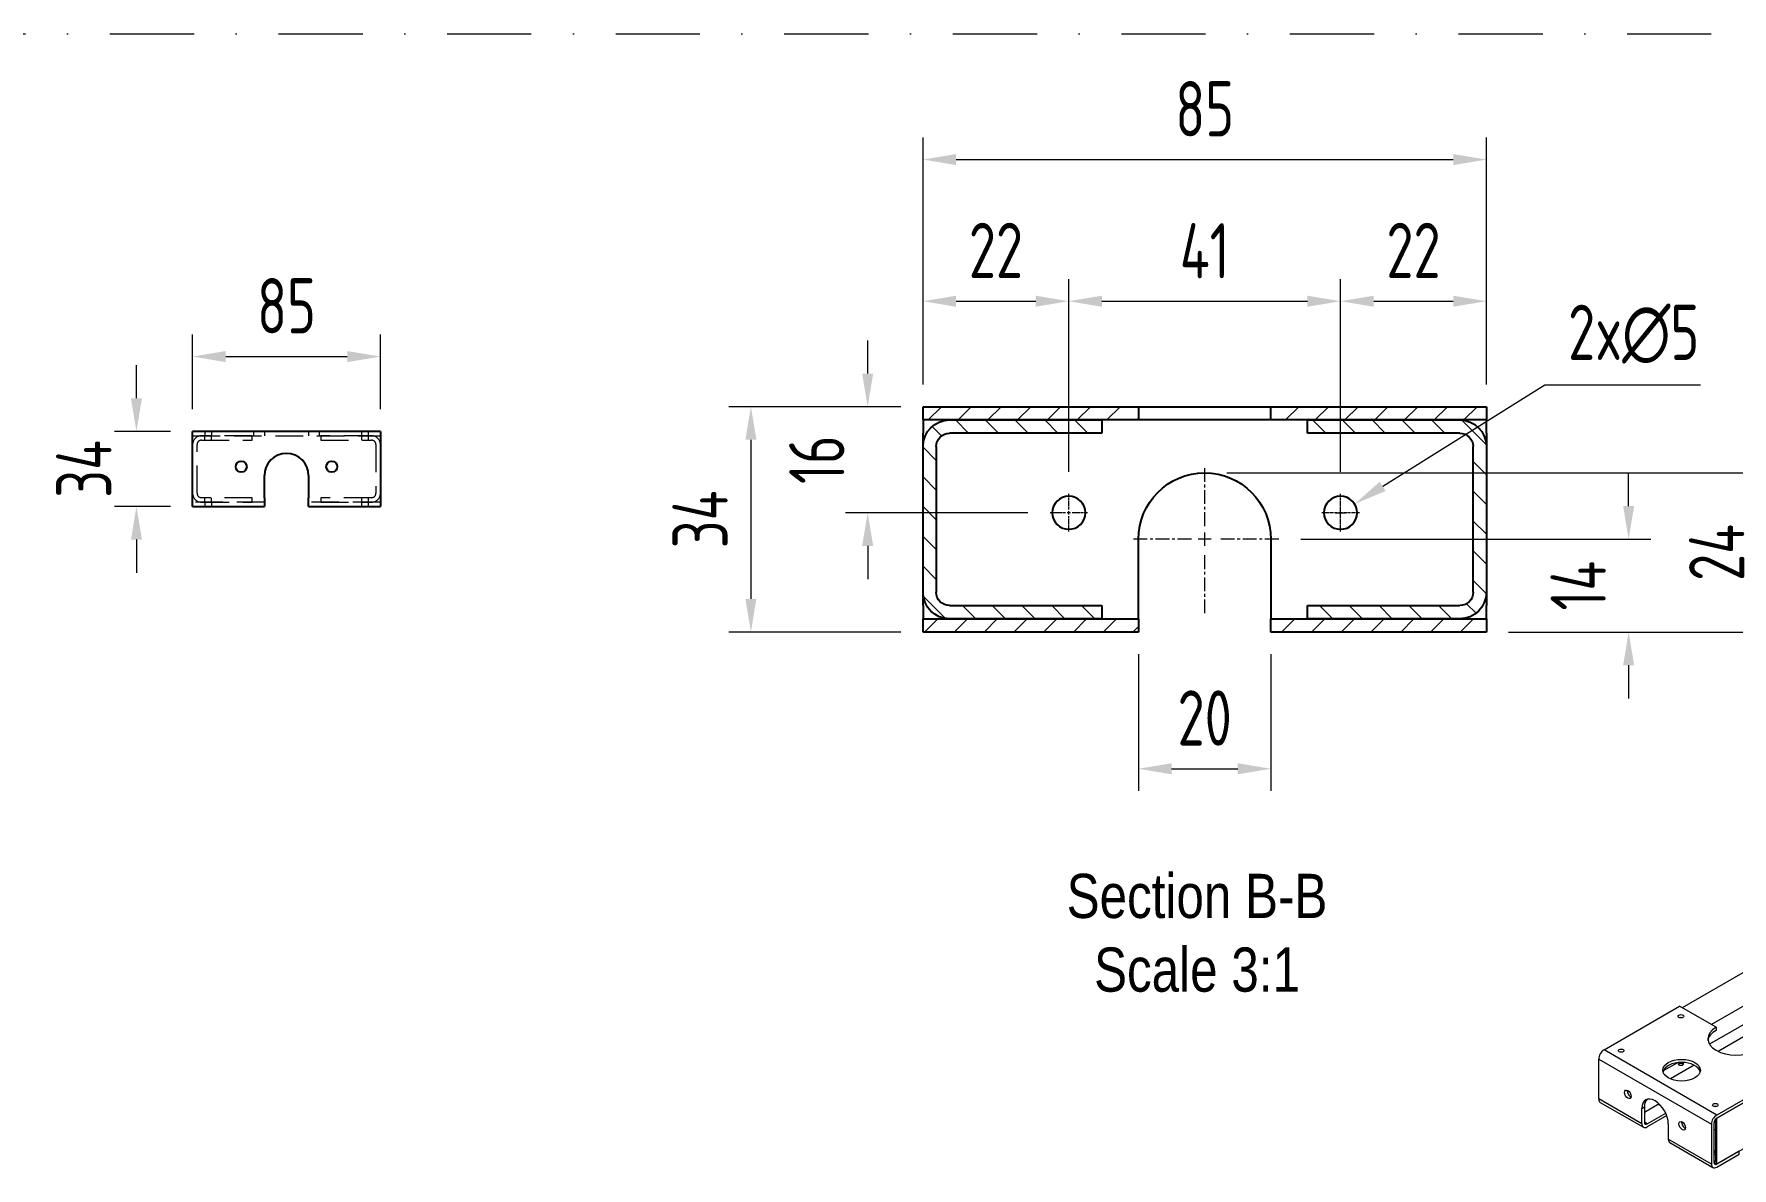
# Model space of a CAD drawing. Header units: millimetres. Extents: x -46397 to 283259, y -8690 to 23983.
# Drawn here: x 230108 to 230876, y -817 to -303 of the extents above; entities that cross this region are included whole.
import ezdxf

# ---------------------------------------------------------------- set-up
doc = ezdxf.new("R2010")
doc.units = ezdxf.units.MM
for name, pattern in [('CENTER', [2, 1.25, -0.25, 0.25, -0.25]), ('DASHDOT', [25.4, 12.7, -6.35, 0, -6.35]), ('HIDDEN', [0.375, 0.25, -0.125])]:
    doc.linetypes.add(name, pattern=pattern)
doc.layers.get('Defpoints').update_dxf_attribs({"lineweight": 0})
for name, color, linetype, lineweight in [('Long_AM_Box', 5, 'DASHDOT', 9), ('Long_AM_Hidden', 4, 'HIDDEN', 9), ('Long_AM_Visible', 30, 'Continuous', 25), ('Long_Centerline', 1, 'CENTER', 9), ('Long_Dim', 3, 'Continuous', 9), ('Long_Hatch', 9, 'Continuous', 9), ('Long_Text', 6, 'Continuous', 9)]:
    doc.layers.add(name, color=color, linetype=linetype, lineweight=lineweight)
doc.styles.add('GHI CHÚ 3', font='isocp_IV25.ttf', dxfattribs={"width": 0.8})
doc.styles.add('Long_DIM_TEXT', font='arial.ttf', dxfattribs={"width": 0.8})
doc.dimstyles.new('Vuong_DIM', dxfattribs={"dimtxt": 2.5, "dimasz": 2.3, "dimexe": 1.25, "dimexo": 0, "dimtad": 1, "dimtoh": 1, "dimdec": 0, "dimdsep": 46, "dimtxsty": 'GHI CHÚ 3', "dimcen": 2.3, "dimclrd": 9, "dimclre": 9, "dimclrt": 2, "dimadec": 0, "dimazin": 0, "dimtm": 1e-09, "dimtfac": 1, "dimtdec": 0, "dimtofl": 0, "dimtmove": 1, "dimatfit": 3, "dimfxl": 1, "dimtfill": 1, "dimlwd": 9, "dimlwe": 9, "dimarcsym": 1})

# ---------------------------------------------------------------- blocks, each defined once
blk = doc.blocks.new('sddsfdssfssd')
at = {"layer": 'Long_AM_Visible', "lineweight": 13}
for p, q in [((52.75274190079654, 33.40200009078217), (56.78325055356254, 35.72901534642733)), ((56.78325055356254, 35.72901534642733), (62.79365819363738, 32.25890487748256)), ((62.99365819364903, 32.2787164066267), (56.98325055355963, 35.74882687556965)), ((58.4415486442158, 33.74124384158858), (57.68058738150285, 33.30190265171586)), ((52.75274190079654, 33.23870077459833), (-19.08930706775573, -8.239325536515025)), ((52.75274190079654, 33.23870077459651), (52.75274190079654, 33.40200009078217)), ((52.75274190079654, 33.40200009078217), (54.69728554906033, 32.27931729200645)), ((54.69728554906033, 32.1160179758208), (52.75274190079654, 33.23870077459651)), ((58.33888547217066, 33.03457662936489), (58.06404296818073, 32.87589623569875)), ((56.03929302596953, 32.35430091372473), (-17.63842150538403, -10.18354740421637)), ((54.30837681940466, 32.3405545355763), (-17.53367214914761, -9.137471775535232)), ((62.79365819363738, 32.09560556129691), (-17.25082943667076, -14.11810091920051)), ((56.78266113412974, 32.13609008888125), (-17.17480213273666, -10.56327123681149)), ((54.69728554906033, 32.1160179758208), (54.69728554906033, 32.27931729200645)), ((62.79365819363738, 32.25890487748256), (58.76314954087138, 29.93188962183922)), ((58.76314954087138, 29.76859030565356), (62.79365819363738, 32.09560556129691)), ((62.79365819363738, 32.09560556129691), (62.79365819363738, 29.64611581851568)), ((62.79365819363738, 32.09560556129691), (62.93507954987581, 32.01395590320499)), ((62.93507954987581, 32.01395590320499), (62.93507954987581, 29.89106479279326)), ((63.07650090611423, 29.97271445088518), (63.07650090611423, 32.09560556129691)), ((57.16937326513289, 31.37375988215899), (-15.7177133327059, -10.70761918553399)), ((56.81860589262214, 31.05457242061493), (56.81860589262214, 30.89127310442927)), ((56.81860589262214, 31.05457242061493), (58.76314954087138, 29.93188962183922)), ((58.76314954087138, 29.76859030565356), (56.81860589262214, 30.89127310442927)), ((57.15432089430396, 31.3506452225738), (57.14182919732411, 31.35785730719363)), ((57.06106801285932, 30.75128753403806), (-14.78098095569294, -10.7267387770753)), ((57.20751462227781, 30.66673654467559), (-14.63453434627445, -10.81128976643777)), ((58.76314954087138, 29.93188962183922), (58.76314954087138, 29.76859030565356)), ((62.93507954987581, 29.89106479279326), (62.79365819363738, 29.97271445088518)), ((62.79365819363738, 29.64611581851568), (-17.25082943667076, -16.56759066198356)), ((62.79365819363738, 29.64611581851386), (61.59157666562533, 28.95209372472527)), ((61.59157666562533, 28.78879440854143), (62.79365819363738, 29.48281650232821)), ((61.59157666562533, 28.78879440854143), (61.4501553093869, 28.87044406663335)), ((61.59157666562533, 28.95209372472527), (61.59157666562533, 28.78879440854143)), ((-23.26123707676015, -10.48469113407009), (-19.23072842399415, -8.157675878426744)), ((-17.28618477573036, -9.280358677202457), (-19.23072842399415, -8.157675878426744)), ((-17.28618477573036, -9.280358677202457), (-17.28618477573036, -9.443657993388115)), ((-17.25082943667076, -13.95480160301486), (-23.26123707676015, -10.48469113407009)), ((-13.22032078391931, -11.62778634736969), (-15.16486443218309, -10.50510354859398)), ((-23.544079789237, -13.09748019303879), (-23.544079789237, -10.97458908262706)), ((-23.544079789237, -10.97458908262706), (-17.53367214914761, -14.44469955157001)), ((-19.3401972862921, -11.16606810941994), (-20.10115854900505, -11.60540929929266)), ((-18.4537954012776, -11.30169834469962), (-19.71770296234172, -12.03141571530796)), ((-13.22032078391931, -11.62778634736969), (-17.25082943667076, -13.95480160301486)), ((-13.22032078391931, -11.79108566355535), (-13.22032078391931, -11.62778634736969)), ((-17.25082943667076, -14.11810091920051), (-13.22032078391931, -11.79108566355535)), ((-21.24598275037715, -14.42428713704794), (-23.544079789237, -13.09748019303879)), ((-23.46123707675724, -13.28059103836858), (-21.16314003791194, -14.60739798237591)), ((-21.24598275037715, -13.60779055611965), (-21.10456139413873, -13.52614089802591)), ((-20.32082370198623, -13.36522619634889), (-21.10456139413873, -13.81771736388691)), ((-21.10456139413873, -13.52614089802591), (-21.10456139413873, -14.3426374789542)), ((-20.35707402072148, -13.3861553276347), (-20.23065526904247, -13.45914322794852)), ((-21.24598275037715, -14.42428713704794), (-21.24598275037715, -13.60779055611965)), ((-20.9631400379003, -14.42428713704794), (-21.10456139413873, -14.3426374789542)), ((-20.9631400379003, -14.42428713704794), (-19.97319054424588, -13.85273953039723)), ((-19.91787146062416, -13.98410035876441), (-20.9631400379003, -14.5875864532336)), ((-19.83176918800746, -14.42428713704794), (-19.83176918800746, -15.24078371797441)), ((-17.53367214914761, -14.44469955157001), (-17.53367214914761, -16.56759066198356)), ((-17.39225079290918, -16.48594100388982), (-17.39225079290918, -14.36304989347809)), ((-17.32154011478997, -14.18080370819916), (-17.32154011478997, -16.44511617484386)), ((-17.25082943667076, -16.56759066198356), (-17.25082943667076, -14.11810091920051)), ((-17.53367214914761, -16.56759066198356), (-19.83176918800746, -15.24078371797441)), ((-17.32154011478997, -14.73047335489537), (-17.39225079290918, -14.77129818393769)), ((-19.7489264755277, -15.4238945633042), (-17.4508294366824, -16.75070150731153)), ((-16.0487479086587, -15.87356856819497), (-17.25082943667076, -16.56759066198356)), ((-17.25082943667076, -16.73088997816922), (-16.0487479086587, -16.03686788438063)), ((-16.0487479086587, -16.03686788438063), (-16.0487479086587, -15.87356856819497)), ((-17.32154011478997, -16.44511617484386), (-17.39225079290918, -16.40429134580154)), ((-17.39225079290918, -16.48594100389528), (-17.25082943667076, -16.56759066198356)), ((-17.25082943667076, -16.56759066198356), (-17.39225079290918, -16.48594100388982))]:
    blk.add_line(p, q, dxfattribs=at)
for centre, major_axis, ratio, start_param, end_param in [((56.78325055356254, 35.40241671405602), (0.2000000000000449, 0.3464101615137514), 0.5773502691897116, 6.535068504505643e-14, 0.7853981633977707), ((56.85396123168175, 35.03499325263874), (0.1499999999999864, -2.484991379336777e-15), 0.5773502691896334, 1.23095941733906, 1.910633236251202), ((56.85396123168175, 35.03499325263874), (-0.1499999999999959, 0), 0.5773502691896257, 4.372552070930322, 5.052225889838474), ((58.65708352370712, 33.17746353102666), (0.9999999999999998, -1.040834085586084e-16), 0.5773502691896258, 0.1418970546041887, 2.999695598985666), ((58.48030682840908, 33.60612423601378), (0.1249999999999721, -0.2165063509461254), 0.5773502691895399, 4.135302680959544, 8.223412923448034), ((58.62172818464751, 33.68777389410752), (0.124999999999985, -0.2165063509461179), 0.57735026918954, 4.149764844382162, 5.681921090500461), ((53.67198071633175, 33.19787594555055), (0.1499999999999833, -2.511012231476429e-15), 0.5773502691896335, 1.230959417339061, 1.910633236250311), ((53.67198071633175, 33.19787594555055), (-0.1499999999999977, 4.336808689942018e-18), 0.5773502691896257, 4.372552070930322, 5.052225889838473), ((55.75794572083396, 31.6669448563116), (1.500000000000001, -8.944234242136417e-14), 0.5773502691896258, 5.49778714378218, 8.639379797371973), ((58.33888547217066, 32.62632833890166), (0.2499999999998974, -0.4330127018922414), 0.5773502691895281, 1.556874617144738, 2.356194490192596), ((59.92987572983839, 32.44261660819211), (-0.4999999999998891, 0.866025403784503), 0.57735026918954, 5.96978882992147, 7.051555621007063), ((60.07129708607681, 32.52426626628585), (-0.499999999999889, 0.8660254037845035), 0.57735026918954, 0.1418970546041187, 0.785398163397512), ((55.75794572083396, 31.50364554012594), (1.5, -1.214306433183765e-16), 0.5773502691896257, 0.094421141247536, 2.356194490192215), ((61.87441937810217, 32.13643039034469), (0.1499999999999873, -3.78169717762944e-15), 0.5773502691896178, 1.230959417340552, 1.910633236249724), ((61.87441937810217, 32.13643039034469), (-0.1499999999999979, 4.336808689942018e-17), 0.5773502691896257, 4.372552070930322, 5.052225889838474), ((62.79365819363738, 31.93230624511125), (0.2000000000000444, 0.3464101615137495), 0.5773502691897116, 5.497787143782285, 7.068583470577109), ((62.79365819363738, 31.93230624511125), (0.1000000000000228, 0.1732050807568758), 0.5773502691897114, 5.497787143782302, 7.068583470577109), ((53.67198071633175, 30.74838620276751), (-0.1499999999999858, -6.466181756703548e-15), 0.5773502691896335, 3.632475331878632, 5.792302628889935), ((58.69243886276672, 30.29931308325649), (0.1499999999999919, -3.733992282040078e-15), 0.5773502691896176, 1.23095941734055, 1.910633236249724), ((58.69243886275217, 30.29931308325649), (-0.1499999999999977, 4.336808689942018e-18), 0.5773502691896257, 4.372552070930322, 5.052225889838473), ((62.79365819363738, 29.80941513469952), (-0.200000000000065, -0.3464101615137374), 0.5773502691897114, 0.7853981633979457, 2.356194490192648), ((62.79365819363738, 29.80941513469952), (0.1000000000000125, 0.1732050807568818), 0.5773502691897117, 3.926990816987143, 5.49778714378213), ((-19.16001774588949, -8.851697972217153), (0.1500000000000501, -2.519685848856312e-15), 0.5773502691896335, 1.230959417405533, 1.910633236115441), ((-19.16001774587494, -8.851697972215334), (-0.1500000000000015, -4.5102810375397e-16), 0.5773502691896263, 4.372552070930611, 5.052225889838986), ((-16.22552460395673, -9.892731112899128), (-1.50000000000001, 8.465450562766819e-14), 0.5773502691896263, 5.497787143782224, 8.639379797372017), ((-16.22552460395673, -10.05603042908479), (-1.50000000000001, -4.232725281383409e-15), 0.5773502691896264, 5.497787143781976, 6.188764165932044), ((-23.26123707676015, -10.8112897664414), (-0.2000000000000275, -0.3464101615137591), 0.5773502691897149, 3.926990816987027, 5.497787143781958), ((-22.34199826122494, -10.68881527930353), (0.1499999999999103, -2.49366499671666e-15), 0.5773502691896336, 1.230959417405483, 1.910633236115268), ((-22.34199826122494, -10.68881527930353), (-0.1500000000000005, -4.553649124439119e-16), 0.5773502691896265, 4.372552070930611, 5.052225889838986), ((-19.12466240681533, -11.7298484199855), (1.000000000000006, 3.001071613439876e-15), 0.5773502691896265, 0.1418970546041526, 2.9996955989856), ((-19.16001774588949, -11.21953805690646), (0.1499999999999801, -2.498001805406603e-15), 0.5773502691896335, 2.356194490097991, 7.148540844939149), ((-19.16001774588949, -11.3011877150002), (-0.1499999999999879, -6.414140052424249e-15), 0.5773502691896333, 3.632475331878815, 5.792302628889936), ((-14.13955959945451, -11.75026083450939), (0.1499999999999878, -3.751339516799846e-15), 0.577350269189618, 1.230959417396638, 1.910633236139233), ((-14.13955959945451, -11.75026083450939), (-0.150000000000003, -4.250072516143177e-16), 0.5773502691896264, 4.372552070930611, 5.052225889838986), ((-21.84702351439046, -12.7708815606693), (0.1249999999999874, -0.2165063509461166), 0.577350269189536, 3.742856870268747, 5.681921090500027), ((-23.26123707676015, -12.93418087685313), (-0.2000000000000458, -0.346410161513743), 0.5773502691897148, 5.497787143782246, 6.283185307179638), ((-20.53887596919958, -14.01603884658289), (-0.4999999999998991, 0.8660254037844973), 0.577350269189536, 3.926990816987295, 7.068583470577088), ((-20.39745461296116, -13.93438918849097), (-0.4999999999998989, 0.8660254037844974), 0.5773502691895362, 0.1418970546042003, 0.7853981633975234), ((-17.32154011478997, -13.58737814159758), (0.1499999999999963, -3.747002708109903e-15), 0.5773502691896177, 1.230959417396345, 1.910633236139679), ((-17.32154011478997, -13.58737814159758), (-0.1500000000000056, -4.46691295064028e-16), 0.5773502691896263, 4.372552070930611, 5.052225889838986), ((-20.9631400379003, -14.26098782086228), (-0.2000000000000483, -0.3464101615137472), 0.577350269189715, 5.497787143782183, 7.068583470577119), ((-20.9631400379003, -14.26098782086228), (-0.1000000000000247, -0.1732050807568746), 0.5773502691897148, 5.4977871437823, 7.068583470577369), ((-18.94788571153185, -14.44469955157001), (0.1249999999999874, -0.2165063509461166), 0.577350269189536, 3.742856870268747, 5.681921090500027), ((-17.25082943667076, -14.28140023538435), (0.2000000000000688, 0.3464101615137349), 0.5773502691897148, 0.7853981633978311, 2.356194490192735), ((-17.25082943667076, -14.28140023538435), (-0.1000000000000142, -0.1732050807568802), 0.5773502691897148, 3.926990816986903, 5.497787143782021), ((-19.54892647553061, -15.07748440178875), (-0.2000000000000458, -0.346410161513743), 0.5773502691897148, 5.497787143782246, 6.283185307179638), ((-17.32154011478997, -15.95521822628689), (0.1499999999998796, -1.271985988759994e-14), 0.5773502691896178, 1.570796326795419, 2.061679005028067), ((-17.32154011478997, -16.03686788438063), (-0.1499999999998796, -4.20913304210711e-14), 0.5773502691896177, 4.712388980385239, 5.203271658617483), ((-17.32154011478997, -16.03686788438063), (0.1499999999999992, -8.46978737145676e-15), 0.5773502691896263, 1.570796326846799, 2.06167900508585), ((-17.32154011478997, -15.95521822628689), (-0.1500000000000197, 6.269984531571935e-14), 0.5773502691896177, 1.079913648562254, 1.570796326793953), ((-17.25082943667076, -16.4042913457979), (-0.2000000000000483, -0.3464101615137472), 0.577350269189715, 5.497787143782183, 7.068583470577119), ((-17.25082943667076, -16.4042913457979), (-0.1000000000000247, -0.1732050807568746), 0.5773502691897148, 5.4977871437823, 7.068583470577369)]:
    blk.add_ellipse(centre, major_axis=major_axis, ratio=ratio, start_param=start_param, end_param=end_param, dxfattribs=at)
for centre, major_axis, ratio in [((56.85396123168175, 35.1982925688244), (-0.15, 8.959846753420209e-15), 0.5773502691896258), ((58.65708352370712, 33.34076284721232), (-0.9999999999999998, 5.977857098216077e-14), 0.5773502691896258), ((53.67198071633175, 33.36117526173621), (-0.15, 8.968520370800094e-15), 0.5773502691896258), ((61.87441937810217, 32.29972970653034), (-0.1500000000000002, 8.959846753420209e-15), 0.5773502691896257), ((53.67198071633175, 30.83003586086124), (-0.1499999999999859, 2.498001805406602e-15), 0.5773502691896335), ((58.69243886275217, 30.46261239944215), (-0.15, 8.959846753420209e-15), 0.5773502691896258), ((-19.16001774587494, -8.688398656029676), (0.1500000000000009, -8.534839501805891e-15), 0.5773502691896263), ((-22.34199826122494, -10.52551596311787), (0.1500000000000011, -8.534839501805891e-15), 0.5773502691896265), ((-19.12466240681533, -11.56654910379984), (1.000000000000006, -5.689893001203927e-14), 0.5773502691896264), ((-14.13955959945451, -11.58696151832373), (0.1500000000000009, -8.491471414906472e-15), 0.5773502691896264), ((-21.98844487062888, -12.85253121876121), (0.1249999999999617, -0.2165063509461314), 0.577350269189536), ((-17.32154011478997, -13.42407882541193), (0.1500000000000009, -8.49147141490647e-15), 0.5773502691896263), ((-19.08930706777028, -14.52634920966375), (0.1249999999999617, -0.2165063509461314), 0.577350269189536)]:
    blk.add_ellipse(centre, major_axis=major_axis, ratio=ratio, dxfattribs=at)
blk = doc.blocks.new('dsfsdfdsfef')
at = {"layer": 'Long_AM_Hidden', "ltscale": 50}
for p, q in [((-26.23727882833919, 8.909186503078672), (-26.23727882833919, 6.909186503078672)), ((-23.23727882833919, 8.909186503078672), (-23.23727882833919, 6.909186503078672)), ((-4.237278828339186, 8.909186503078672), (-4.237278828339186, 6.909186503078672)), ((0.7627211716608144, 8.909186503078672), (0.7627211716608144, 6.909186503078672)), ((20.76272117166081, 8.909186503078672), (20.76272117166081, 6.909186503078672)), ((25.76272117166081, 6.909186503078672), (25.76272117166081, 8.909186503078672)), ((44.76272117166081, 8.909186503078672), (44.76272117166081, 6.909186503078672)), ((47.76272117166081, 8.909186503078672), (47.76272117166081, 6.909186503078672)), ((-31.73727882833919, 6.909186503078672), (53.26272117166081, 6.909186503078672)), ((-29.73727882833919, -19.09081349692133), (-29.73727882833919, 2.909186503078672)), ((-4.737278828339186, 6.909186503078672), (-27.73727882833919, 6.909186503078672)), ((-27.73727882833919, 4.909186503078672), (-4.737278828339186, 4.909186503078672)), ((-26.23727882833919, 4.909186503078672), (-26.23727882833919, 6.909186503078672)), ((-23.23727882833919, 4.909186503078672), (-23.23727882833919, 6.909186503078672)), ((-4.737278828339186, 4.909186503078672), (-4.737278828339186, 6.909186503078672)), ((49.26272117166081, 6.909186503078672), (26.26272117166081, 6.909186503078672)), ((26.26272117166081, 6.909186503078672), (26.26272117166081, 4.909186503078672)), ((26.26272117166081, 4.909186503078672), (49.26272117166081, 4.909186503078672)), ((44.76272117166081, 6.909186503078672), (44.76272117166081, 4.909186503078672)), ((47.76272117166081, 6.909186503078672), (47.76272117166081, 4.909186503078672)), ((51.26272117166081, 2.909186503078672), (51.26272117166081, -19.09081349692133)), ((-4.737278828339186, -21.09081349692133), (-27.73727882833919, -21.09081349692133)), ((-26.23727882833919, -23.09081349692133), (-26.23727882833919, -21.09081349692133)), ((-23.23727882833919, -23.09081349692133), (-23.23727882833919, -21.09081349692133)), ((-4.737278828339186, -23.09081349692133), (-4.737278828339186, -21.09081349692133)), ((49.26272117166081, -21.09081349692133), (26.26272117166081, -21.09081349692133)), ((26.26272117166081, -21.09081349692133), (26.26272117166081, -23.09081349692133)), ((44.76272117166081, -21.09081349692133), (44.76272117166081, -23.09081349692133)), ((47.76272117166081, -21.09081349692133), (47.76272117166081, -23.09081349692133)), ((0.7627211716608144, -23.09081349692133), (-31.73727882833919, -23.09081349692133)), ((-27.73727882833919, -23.09081349692133), (-4.737278828339186, -23.09081349692133)), ((-26.23727882833919, -23.09081349692133), (-26.23727882833919, -25.09081349692133)), ((-23.23727882833919, -23.09081349692133), (-23.23727882833919, -25.09081349692133)), ((53.26272117166081, -23.09081349692133), (20.76272117166081, -23.09081349692133)), ((26.26272117166081, -23.09081349692133), (49.26272117166081, -23.09081349692133)), ((44.76272117166081, -23.09081349692133), (44.76272117166081, -25.09081349692133)), ((47.76272117166081, -23.09081349692133), (47.76272117166081, -25.09081349692133))]:
    blk.add_line(p, q, dxfattribs=at)
for centre, radius, start, end in [((-27.73727882833919, 2.909186503078672), 4.000000000000001, 90, 180), ((-27.73727882833919, 2.909186503078672), 2, 90, 180), ((49.26272117166081, 2.909186503078672), 4.000000000000001, 0, 90), ((49.26272117166081, 2.909186503078672), 2, 0, 90), ((-27.73727882833919, -19.09081349692133), 3.999999999999987, 180, 270), ((-27.73727882833919, -19.09081349692133), 2.000000000000008, 180, 270), ((49.26272117166081, -19.09081349692133), 3.999999999999994, 270, 0), ((49.26272117166081, -19.09081349692133), 2.000000000000015, 270, 0)]:
    blk.add_arc(centre, radius, start, end, dxfattribs=at)
at = {"layer": 'Long_AM_Visible'}
for p, q in [((-31.73727882833919, 4.909186503078672), (-31.73727882833919, 8.909186503078672)), ((53.26272117166081, 8.909186503078672), (-31.73727882833919, 8.909186503078672)), ((53.26272117166081, 8.909186503078672), (53.26272117166081, 4.909186503078672)), ((-31.73727882833919, -21.09081349692133), (-31.73727882833919, 4.909186503078672)), ((53.26272117166081, 4.909186503078672), (53.26272117166081, -21.09081349692133)), ((0.7627211716608144, -21.09081349692133), (0.7627211716608144, -11.09081349692133)), ((20.76272117166081, -11.09081349692133), (20.76272117166081, -21.09081349692133)), ((-31.73727882833919, -25.09081349692133), (-31.73727882833919, -21.09081349692133)), ((0.7627211716608144, -21.09081349692133), (0.7627211716608144, -25.09081349692133)), ((20.76272117166081, -25.09081349692133), (20.76272117166081, -21.09081349692133)), ((53.26272117166081, -21.09081349692133), (53.26272117166081, -25.09081349692133)), ((-31.73727882833919, -25.09081349692133), (0.7627211716608144, -25.09081349692133)), ((20.76272117166081, -25.09081349692133), (53.26272117166081, -25.09081349692133))]:
    blk.add_line(p, q, dxfattribs=at)
for centre in [(-9.737278828339186, -7.090813496921328), (31.26272117166081, -7.090813496921328)]:
    blk.add_circle(centre, 2.499999999999996, dxfattribs=at)
blk.add_arc((10.76272117166081, -11.09081349692133), 10, 0, 180, dxfattribs=at)
blk = doc.blocks.new('*D2337')
at = {"layer": 'Defpoints', "color": 0, "transparency": 16777216}
for p in [(230264.3217245298, -449.4387959455125), (230179.3217245298, -483.2857018103314, -0.2631173105574768), (230264.3217245298, -483.2857018103314, -0.2631173105574768)]:
    blk.add_point(p, dxfattribs=at)
at = {"layer": 'Long_Dim', "color": 9, "lineweight": 9, "transparency": 16777216}
for p, q in [((230179.3217245298, -473.2857018103314), (230179.3217245298, -439.4387959455125)), ((230264.3217245298, -473.2857018103314), (230264.3217245298, -439.4387959455125)), ((230194.3217245298, -449.4387959455125), (230249.3217245298, -449.4387959455125))]:
    blk.add_line(p, q, dxfattribs=at)
at = {"layer": 'Long_Dim', "color": 9, "transparency": 16777216}
for points in [[(230194.3217245298, -446.9387959455125), (230194.3217245298, -451.9387959455125), (230179.3217245298, -449.4387959455125)], [(230249.3217245298, -446.9387959455125), (230249.3217245298, -451.9387959455125), (230264.3217245298, -449.4387959455125)]]:
    blk.add_solid(points, dxfattribs=at)
at = {"layer": 'Long_Dim', "color": 2, "transparency": 16777216, "insert": (230221.8217245298, -426.4487811526132), "char_height": 25, "attachment_point": 5, "style": 'GHI CHÚ 3', "bg_fill": 3, "box_fill_scale": 1.1, "bg_fill_color": 256, "bg_fill_true_color": 13158600, "bg_fill_transparency": 0}
blk.add_mtext('85', dxfattribs=at)
blk = doc.blocks.new('*D2336')
at = {"layer": 'Defpoints', "color": 0, "transparency": 16777216}
for p in [(230179.3217245298, -483.2857018103316), (230153.8971426597, -517.2857018103316), (230179.3217245298, -517.2857018103316, -0.263117310557491)]:
    blk.add_point(p, dxfattribs=at)
at = {"layer": 'Long_Dim', "color": 9, "lineweight": 9, "transparency": 16777216}
for p, q in [((230153.8971426597, -468.2857018103316), (230153.8971426597, -453.2857018103316)), ((230169.3217245298, -483.2857018103316), (230143.8971426597, -483.2857018103316)), ((230169.3217245298, -517.2857018103316), (230143.8971426597, -517.2857018103317)), ((230153.8971426597, -532.2857018103316), (230153.8971426597, -547.2857018103316))]:
    blk.add_line(p, q, dxfattribs=at)
at = {"layer": 'Long_Dim', "color": 9, "transparency": 16777216}
for points in [[(230151.3971426597, -468.2857018103316), (230156.3971426597, -468.2857018103316), (230153.8971426597, -483.2857018103316)], [(230151.3971426597, -532.2857018103316), (230156.3971426597, -532.2857018103316), (230153.8971426597, -517.2857018103316)]]:
    blk.add_solid(points, dxfattribs=at)
at = {"layer": 'Long_Dim', "color": 2, "transparency": 16777216, "insert": (230130.0938094781, -500.2857018103605), "char_height": 25, "attachment_point": 5, "rotation": 90, "style": 'GHI CHÚ 3', "bg_fill": 3, "box_fill_scale": 1.1, "bg_fill_color": 256, "bg_fill_true_color": 13158600, "bg_fill_transparency": 0}
blk.add_mtext('34', dxfattribs=at)
blk = doc.blocks.new('*U1990')
at = {"layer": 'Long_Centerline', "color": 0, "transparency": 16777216}
for p, q in [((0, 1.499999999999998), (0, 8.499999999999988)), ((-8.499999999999988, 0), (-1.499999999999997, 0)), ((1.499999999999998, 0), (8.499999999999988, 0)), ((0, -8.499999999999988), (0, -1.499999999999997))]:
    blk.add_line(p, q, dxfattribs=at)
at = {"layer": 'Long_Centerline', "color": 0, "linetype": 'Continuous', "transparency": 16777216}
for p, q in [((-0.7499999999999988, 0), (0.7499999999999988, 0)), ((0, -0.7499999999999988), (0, 0.7499999999999988))]:
    blk.add_line(p, q, dxfattribs=at)
blk = doc.blocks.new('*U1991')
at = {"layer": 'Long_Centerline', "color": 0, "transparency": 16777216}
for p, q in [((0, 1.499999999999998), (0, 8.499999999999988)), ((-8.499999999999988, 0), (-1.499999999999997, 0)), ((1.499999999999998, 0), (8.499999999999988, 0)), ((0, -8.499999999999988), (0, -1.499999999999997))]:
    blk.add_line(p, q, dxfattribs=at)
at = {"layer": 'Long_Centerline', "color": 0, "linetype": 'Continuous', "transparency": 16777216}
for p, q in [((-0.7499999999999988, 0), (0.7499999999999988, 0)), ((0, -0.7499999999999988), (0, 0.7499999999999988))]:
    blk.add_line(p, q, dxfattribs=at)
blk = doc.blocks.new('sddsd')
at = {"layer": 'Long_Hatch'}
h = blk.add_hatch(dxfattribs=at)
h.set_pattern_fill('ANSI31', color=256, style=0)
h.set_pattern_definition([(45, (-104429.2352012594, 12507.07748577561), (-2.245064030267288, 2.245064030267288), [])])
h.paths.add_polyline_path([(-42.5, 20), (-42.5, 18), (-10, 18), (-10, 20)])
h.paths.add_polyline_path([(42.5, 18), (42.5, 20), (10, 20), (10, 18)])
h.paths.add_polyline_path([(42.5, -14), (42.5, -12), (10, -12), (10, -14)])
h.paths.add_polyline_path([(-10, -14), (-10, -12), (-42.5, -12), (-42.5, -14)])
h = blk.add_hatch(dxfattribs=at)
h.set_pattern_fill('ANSI31', color=256, angle=90, style=0)
h.set_pattern_definition([(135, (-104429.2352012594, 12507.07748577561), (-2.245064030267288, -2.245064030267288), [])])
h.paths.add_polyline_path([(-38.5, 18, 0.4142135623730951), (-42.5, 14), (-42.5, -8, 0.4142135623730951), (-38.5, -12), (-15.5, -12), (-15.5, -10), (-38.5, -10, -0.4142135623730951), (-40.5, -8), (-40.5, 14, -0.414213562373095), (-38.5, 16), (-15.5, 16), (-15.5, 18)])
h.paths.add_polyline_path([(42.5, 14, 0.4142135623730951), (38.5, 18), (15.5, 18), (15.5, 16), (38.5, 16, -0.4142135623730945), (40.5, 14), (40.5, -8, -0.4142135623730951), (38.5, -10), (15.5, -10), (15.5, -12), (38.5, -12, 0.4142135623730949), (42.5, -8)])
at = {"layer": 'Long_AM_Visible', "extrusion": (-1.132126440615769e-16, 2.58771757855033e-16, -1)}
for p, q in [((-42.5, 20), (-10, 20)), ((-42.5, 18), (-42.5, 20)), ((-10, 18), (-42.5, 18)), ((-42.5, 18), (-42.5, 16)), ((-38.5, 18), (-15.5, 18)), ((-15.5, 18), (-15.5, 16)), ((-10, 20), (-10, 18)), ((-10, 20), (10, 20)), ((10, 18), (-10, 18)), ((10, 20), (42.5, 20)), ((10, 18), (10, 20)), ((42.5, 18), (10, 18)), ((15.5, 18), (38.5, 18)), ((15.5, 16), (15.5, 18)), ((42.5, 20), (42.5, 18)), ((42.5, 16), (42.5, 18)), ((-42.5, 14), (-42.5, 16)), ((-15.5, 16), (-38.5, 16)), ((38.5, 16), (15.5, 16)), ((42.5, 16), (42.5, 14)), ((-42.5, -8), (-42.5, 14)), ((-40.5, 14), (-40.5, -8)), ((40.5, -8), (40.5, 14)), ((42.5, 14), (42.5, -8)), ((-10, -10), (-10, 0)), ((10, 0), (10, -10)), ((-42.5, -10), (-42.5, -8)), ((-42.5, -10), (-42.5, -12)), ((-38.5, -10), (-15.5, -10)), ((-15.5, -10), (-15.5, -12)), ((-10, -12), (-10, -10)), ((10, -10), (10, -12)), ((15.5, -10), (38.5, -10)), ((15.5, -12), (15.5, -10)), ((42.5, -8), (42.5, -10)), ((42.5, -12), (42.5, -10)), ((-42.5, -14), (-42.5, -12)), ((-42.5, -12), (-10, -12)), ((-15.5, -12), (-38.5, -12)), ((-10, -12), (-10, -14)), ((10, -12), (42.5, -12)), ((10, -14), (10, -12)), ((38.5, -12), (15.5, -12)), ((42.5, -12), (42.5, -14)), ((-10, -14), (-42.5, -14)), ((42.5, -14), (10, -14))]:
    blk.add_line(p, q, dxfattribs=at)
for centre in [(20.5, 4), (-20.5, 4)]:
    blk.add_circle(centre, 2.499999999999996, dxfattribs=at)
for centre, radius, start, end in [((38.5, 14), 4, 0, 90), ((-38.5, 14), 4, 90, 180), ((38.5, 14), 2, 0, 90), ((-38.5, 14), 2.000000000000007, 90, 180), ((-3.048228791854001e-44, -6.967380095666293e-44), 10, 0, 180), ((38.5, -8), 3.999999999999986, 270, 0), ((38.5, -8), 2.000000000000007, 270, 0), ((-38.5, -8), 2, 180, 270), ((-38.5, -8), 4.000000000000007, 180, 270)]:
    blk.add_arc(centre, radius, start, end, dxfattribs=at)
at = {"layer": 'Long_Centerline', "extrusion": (-1.132126440615767e-16, 2.587717578550326e-16, -1), "xscale": 0.3333333333333333, "yscale": 0.3333333333333333, "zscale": 0.3333333333333333}
for name, p in [('*U1990', (20.5, 4)), ('*U1991', (-20.5, 4))]:
    blk.add_blockref(name, p, dxfattribs=at)
blk = doc.blocks.new('*D2335')
at = {"layer": 'Defpoints', "color": 0, "transparency": 16777216}
for p in [(230764.914055611, -360.285823994549), (230509.914055611, -472.1089603152795), (230764.914055611, -472.1089603152795)]:
    blk.add_point(p, dxfattribs=at)
at = {"layer": 'Long_Dim', "color": 9, "lineweight": 9, "transparency": 16777216}
for p, q in [((230509.914055611, -462.1089603152795), (230509.914055611, -350.285823994549)), ((230764.914055611, -462.1089603152795), (230764.914055611, -350.285823994549)), ((230524.914055611, -360.285823994549), (230749.914055611, -360.285823994549))]:
    blk.add_line(p, q, dxfattribs=at)
at = {"layer": 'Long_Dim', "color": 9, "transparency": 16777216}
for points in [[(230524.914055611, -357.785823994549), (230524.914055611, -362.785823994549), (230509.914055611, -360.285823994549)], [(230749.914055611, -357.785823994549), (230749.914055611, -362.785823994549), (230764.914055611, -360.285823994549)]]:
    blk.add_solid(points, dxfattribs=at)
at = {"layer": 'Long_Dim', "color": 2, "transparency": 16777216, "insert": (230637.414055611, -337.2958092016496), "char_height": 25, "attachment_point": 5, "style": 'GHI CHÚ 3', "bg_fill": 3, "box_fill_scale": 1.1, "bg_fill_color": 256, "bg_fill_true_color": 13158600, "bg_fill_transparency": 0}
blk.add_mtext('85', dxfattribs=at)
blk = doc.blocks.new('*D2334')
at = {"layer": 'Defpoints', "color": 0, "transparency": 16777216}
for p in [(230575.914055611, -424.3834207760519), (230509.914055611, -472.1089603152795), (230575.914055611, -511.6089603152795)]:
    blk.add_point(p, dxfattribs=at)
at = {"layer": 'Long_Dim', "color": 9, "lineweight": 9, "transparency": 16777216}
for p, q in [((230509.914055611, -462.1089603152795), (230509.914055611, -414.3834207760519)), ((230575.914055611, -501.6089603152795), (230575.914055611, -414.3834207760519)), ((230524.914055611, -424.3834207760519), (230560.914055611, -424.3834207760519))]:
    blk.add_line(p, q, dxfattribs=at)
at = {"layer": 'Long_Dim', "color": 9, "transparency": 16777216}
for points in [[(230524.914055611, -421.8834207760519), (230524.914055611, -426.8834207760519), (230509.914055611, -424.3834207760519)], [(230560.914055611, -421.8834207760519), (230560.914055611, -426.8834207760519), (230575.914055611, -424.3834207760519)]]:
    blk.add_solid(points, dxfattribs=at)
at = {"layer": 'Long_Dim', "color": 2, "transparency": 16777216, "insert": (230542.914055611, -401.3934059831525), "char_height": 25, "attachment_point": 5, "style": 'GHI CHÚ 3', "bg_fill": 3, "box_fill_scale": 1.1, "bg_fill_color": 256, "bg_fill_true_color": 13158600, "bg_fill_transparency": 0}
blk.add_mtext('22', dxfattribs=at)
blk = doc.blocks.new('*D2333')
at = {"layer": 'Defpoints', "color": 0, "transparency": 16777216}
for p in [(230698.914055611, -424.3834207760519), (230575.914055611, -511.6089603152795), (230698.914055611, -511.6089603152795)]:
    blk.add_point(p, dxfattribs=at)
at = {"layer": 'Long_Dim', "color": 9, "lineweight": 9, "transparency": 16777216}
for p, q in [((230575.914055611, -501.6089603152795), (230575.914055611, -414.3834207760519)), ((230698.914055611, -501.6089603152795), (230698.914055611, -414.3834207760519)), ((230590.914055611, -424.3834207760519), (230683.914055611, -424.3834207760519))]:
    blk.add_line(p, q, dxfattribs=at)
at = {"layer": 'Long_Dim', "color": 9, "transparency": 16777216}
for points in [[(230590.914055611, -421.8834207760519), (230590.914055611, -426.8834207760519), (230575.914055611, -424.3834207760519)], [(230683.914055611, -421.8834207760519), (230683.914055611, -426.8834207760519), (230698.914055611, -424.3834207760519)]]:
    blk.add_solid(points, dxfattribs=at)
at = {"layer": 'Long_Dim', "color": 2, "transparency": 16777216, "insert": (230637.414055611, -401.5598261014957), "char_height": 25, "attachment_point": 5, "style": 'GHI CHÚ 3', "bg_fill": 3, "box_fill_scale": 1.1, "bg_fill_color": 256, "bg_fill_true_color": 13158600, "bg_fill_transparency": 0}
blk.add_mtext('41', dxfattribs=at)
blk = doc.blocks.new('*D2332')
at = {"layer": 'Defpoints', "color": 0, "transparency": 16777216}
for p in [(230764.914055611, -424.3834207760519), (230764.914055611, -472.1089603152795), (230698.914055611, -511.6089603152795)]:
    blk.add_point(p, dxfattribs=at)
at = {"layer": 'Long_Dim', "color": 9, "lineweight": 9, "transparency": 16777216}
for p, q in [((230698.914055611, -501.6089603152795), (230698.914055611, -414.3834207760519)), ((230764.914055611, -462.1089603152795), (230764.914055611, -414.3834207760519)), ((230713.914055611, -424.3834207760519), (230749.914055611, -424.3834207760519))]:
    blk.add_line(p, q, dxfattribs=at)
at = {"layer": 'Long_Dim', "color": 9, "transparency": 16777216}
for points in [[(230713.914055611, -421.8834207760519), (230713.914055611, -426.8834207760519), (230698.914055611, -424.3834207760519)], [(230749.914055611, -421.8834207760519), (230749.914055611, -426.8834207760519), (230764.914055611, -424.3834207760519)]]:
    blk.add_solid(points, dxfattribs=at)
at = {"layer": 'Long_Dim', "color": 2, "transparency": 16777216, "insert": (230731.914055611, -401.3934059831525), "char_height": 25, "attachment_point": 5, "style": 'GHI CHÚ 3', "bg_fill": 3, "box_fill_scale": 1.1, "bg_fill_color": 256, "bg_fill_true_color": 13158600, "bg_fill_transparency": 0}
blk.add_mtext('22', dxfattribs=at)
blk = doc.blocks.new('*D2331')
at = {"layer": 'Defpoints', "color": 0, "transparency": 16777216}
for p in [(230509.9140556111, -472.1089603152798), (230484.8690236537, -520.1089603152798), (230567.4140556111, -520.1089603152798)]:
    blk.add_point(p, dxfattribs=at)
at = {"layer": 'Long_Dim', "color": 9, "lineweight": 9, "transparency": 16777216}
for p, q in [((230484.8690236537, -457.1089603152798), (230484.8690236537, -442.1089603152798)), ((230499.9140556111, -472.1089603152798), (230474.8690236537, -472.1089603152798)), ((230557.4140556111, -520.1089603152798), (230474.8690236537, -520.1089603152798)), ((230484.8690236537, -535.1089603152798), (230484.8690236537, -550.1089603152798))]:
    blk.add_line(p, q, dxfattribs=at)
at = {"layer": 'Long_Dim', "color": 9, "transparency": 16777216}
for points in [[(230482.3690236537, -457.1089603152798), (230487.3690236537, -457.1089603152798), (230484.8690236537, -472.1089603152798)], [(230482.3690236537, -535.1089603152798), (230487.3690236537, -535.1089603152798), (230484.8690236537, -520.1089603152798)]]:
    blk.add_solid(points, dxfattribs=at)
at = {"layer": 'Long_Dim', "color": 2, "transparency": 16777216, "insert": (230461.8327810501, -496.1089603153449), "char_height": 25, "attachment_point": 5, "rotation": 90, "style": 'GHI CHÚ 3', "bg_fill": 3, "box_fill_scale": 1.1, "bg_fill_color": 256, "bg_fill_true_color": 13158600, "bg_fill_transparency": 0}
blk.add_mtext('16', dxfattribs=at)
blk = doc.blocks.new('*D2330')
at = {"layer": 'Defpoints', "color": 0, "transparency": 16777216}
for p in [(230509.9140556111, -472.1089603152798), (230432.0108421759, -574.1089603152798), (230509.9140556111, -574.1089603152798)]:
    blk.add_point(p, dxfattribs=at)
at = {"layer": 'Long_Dim', "color": 9, "lineweight": 9, "transparency": 16777216}
for p, q in [((230499.9140556111, -472.1089603152798), (230422.0108421759, -472.1089603152798)), ((230432.0108421759, -487.1089603152798), (230432.0108421759, -559.1089603152798)), ((230499.9140556111, -574.1089603152798), (230422.0108421759, -574.1089603152798))]:
    blk.add_line(p, q, dxfattribs=at)
at = {"layer": 'Long_Dim', "color": 9, "transparency": 16777216}
for points in [[(230429.5108421759, -487.1089603152798), (230434.5108421759, -487.1089603152798), (230432.0108421759, -472.1089603152798)], [(230429.5108421759, -559.1089603152798), (230434.5108421759, -559.1089603152798), (230432.0108421759, -574.1089603152798)]]:
    blk.add_solid(points, dxfattribs=at)
at = {"layer": 'Long_Dim', "color": 2, "transparency": 16777216, "insert": (230409.0208273829, -523.1089603153449), "char_height": 25, "attachment_point": 5, "rotation": 90, "style": 'GHI CHÚ 3', "bg_fill": 3, "box_fill_scale": 1.1, "bg_fill_color": 256, "bg_fill_true_color": 13158600, "bg_fill_transparency": 0}
blk.add_mtext('34', dxfattribs=at)
blk = doc.blocks.new('*D2329')
at = {"layer": 'Defpoints', "color": 0, "transparency": 16777216}
for p in [(230607.414055611, -574.1089603152795), (230667.414055611, -574.1089603152795), (230667.414055611, -635.9790126885055)]:
    blk.add_point(p, dxfattribs=at)
at = {"layer": 'Long_Dim', "color": 9, "lineweight": 9, "transparency": 16777216}
for p, q in [((230607.414055611, -584.1089603152795), (230607.414055611, -645.9790126885055)), ((230667.414055611, -584.1089603152795), (230667.414055611, -645.9790126885055)), ((230622.414055611, -635.9790126885055), (230652.414055611, -635.9790126885055))]:
    blk.add_line(p, q, dxfattribs=at)
at = {"layer": 'Long_Dim', "color": 9, "transparency": 16777216}
for points in [[(230622.414055611, -633.4790126885055), (230622.414055611, -638.4790126885055), (230607.414055611, -635.9790126885055)], [(230652.414055611, -633.4790126885055), (230652.414055611, -638.4790126885055), (230667.414055611, -635.9790126885055)]]:
    blk.add_solid(points, dxfattribs=at)
at = {"layer": 'Long_Dim', "color": 2, "transparency": 16777216, "insert": (230637.414055611, -612.9889978956061), "char_height": 25, "attachment_point": 5, "style": 'GHI CHÚ 3', "bg_fill": 3, "box_fill_scale": 1.1, "bg_fill_color": 256, "bg_fill_true_color": 13158600, "bg_fill_transparency": 0}
blk.add_mtext('20', dxfattribs=at)
blk = doc.blocks.new('*U2209')
at = {"layer": 'Long_Centerline', "color": 0, "ltscale": 5, "transparency": 16777216}
for p, q in [((0, 6), (0, 33.5)), ((-33.5, 0), (-6, 0)), ((6, 0), (33.5, 0)), ((0, -33.5), (0, -6))]:
    blk.add_line(p, q, dxfattribs=at)
at = {"layer": 'Long_Centerline', "color": 0, "linetype": 'Continuous', "ltscale": 5, "transparency": 16777216}
for p, q in [((-3, 0), (3, 0)), ((0, -3), (0, 3))]:
    blk.add_line(p, q, dxfattribs=at)
blk = doc.blocks.new('*D2328')
at = {"layer": 'Defpoints', "color": 0, "transparency": 16777216}
for p in [(230705.2721564348, -516.1309515277535), (230692.5559547871, -524.0869691028347)]:
    blk.add_point(p, dxfattribs=at)
at = {"layer": 'Long_Dim', "color": 9, "lineweight": 9, "transparency": 16777216}
for p, q in [((230791.3115137663, -462.2995749862894), (230717.9883580826, -508.1749339527014)), ((230861.8588510444, -462.2995749862894), (230791.3115137663, -462.2995749862894)), ((230696.6140556109, -520.1089603152941), (230701.2140556109, -520.1089603152941)), ((230698.9140556109, -522.408960315297), (230698.9140556109, -517.8089603153057))]:
    blk.add_line(p, q, dxfattribs=at)
at = {"layer": 'Long_Dim', "color": 9, "transparency": 16777216}
blk.add_solid([(230716.6623551534, -506.0555670114118), (230719.3143610118, -510.2943008939765), (230705.2721564348, -516.1309515277535)], dxfattribs=at)
at = {"layer": 'Long_Dim', "color": 2, "transparency": 16777216, "insert": (230831.5851824054, -439.2818235069849), "char_height": 25, "attachment_point": 5, "style": 'GHI CHÚ 3', "bg_fill": 3, "box_fill_scale": 1.1, "bg_fill_color": 256, "bg_fill_true_color": 13158600, "bg_fill_transparency": 0}
blk.add_mtext('2x∅5', dxfattribs=at)
blk = doc.blocks.new('*D2327')
at = {"layer": 'Defpoints', "color": 0, "transparency": 16777216}
for p in [(230637.4140556111, -502.1089603152798), (230764.9140556111, -574.1089603152798), (230892.168654811, -574.1089603152798)]:
    blk.add_point(p, dxfattribs=at)
at = {"layer": 'Long_Dim', "color": 9, "lineweight": 9, "transparency": 16777216}
for p, q in [((230647.4140556111, -502.1089603152798), (230902.168654811, -502.1089603152797)), ((230892.168654811, -517.1089603152798), (230892.168654811, -559.1089603152798)), ((230774.9140556111, -574.1089603152798), (230902.168654811, -574.1089603152798))]:
    blk.add_line(p, q, dxfattribs=at)
at = {"layer": 'Long_Dim', "color": 9, "transparency": 16777216}
for points in [[(230889.668654811, -517.1089603152798), (230894.668654811, -517.1089603152798), (230892.168654811, -502.1089603152797)], [(230889.668654811, -559.1089603152798), (230894.668654811, -559.1089603152798), (230892.168654811, -574.1089603152798)]]:
    blk.add_solid(points, dxfattribs=at)
at = {"layer": 'Long_Dim', "color": 2, "transparency": 16777216, "insert": (230869.178640018, -538.108960315345), "char_height": 25, "attachment_point": 5, "rotation": 90, "style": 'GHI CHÚ 3', "bg_fill": 3, "box_fill_scale": 1.1, "bg_fill_color": 256, "bg_fill_true_color": 13158600, "bg_fill_transparency": 0}
blk.add_mtext('24', dxfattribs=at)
blk = doc.blocks.new('*D2383')
at = {"layer": 'Defpoints', "color": 0, "transparency": 16777216}
for p in [(230670.9140556111, -532.1089603152798, 0.01566905914352244), (230829.3024128665, -532.1089603152798), (230764.9140556111, -574.1089603152798, 0.01566905914350093)]:
    blk.add_point(p, dxfattribs=at)
at = {"layer": 'Long_Dim', "color": 9, "lineweight": 9, "transparency": 16777216}
for p, q in [((230829.3024128665, -517.1089603152798), (230829.3024128665, -502.1089603152798)), ((230680.9140556111, -532.1089603152798), (230839.3024128665, -532.1089603152798)), ((230774.9140556111, -574.1089603152798), (230839.3024128665, -574.1089603152798)), ((230829.3024128665, -589.1089603152798), (230829.3024128665, -604.1089603152798))]:
    blk.add_line(p, q, dxfattribs=at)
at = {"layer": 'Long_Dim', "color": 9, "transparency": 16777216}
for points in [[(230826.8024128665, -517.1089603152798), (230831.8024128665, -517.1089603152798), (230829.3024128665, -532.1089603152798)], [(230826.8024128665, -589.1089603152798), (230831.8024128665, -589.1089603152798), (230829.3024128665, -574.1089603152798)]]:
    blk.add_solid(points, dxfattribs=at)
at = {"layer": 'Long_Dim', "color": 2, "transparency": 16777216, "insert": (230806.4788181911, -553.1089603153087), "char_height": 25, "attachment_point": 5, "rotation": 90, "style": 'GHI CHÚ 3', "bg_fill": 3, "box_fill_scale": 1.1, "bg_fill_color": 256, "bg_fill_true_color": 13158600, "bg_fill_transparency": 0}
blk.add_mtext('14', dxfattribs=at)

msp = doc.modelspace()

# ---------------------------------------------------------------- linework, layer by layer
at = {"layer": 'Long_AM_Box', "ltscale": 3}
msp.add_line((228539.6128609447, -303.4397615124944, -0.24744825141473), (231584.3741094628, -303.4397615124944, -0.24744825141473), dxfattribs=at)

# ---------------------------------------------------------------- block references
at = {"layer": 'Long_AM_Visible'}
for name, p, xscale, yscale, zscale in [('sddsfdssfssd', (231015.6168879452, -674.199133568909, 0.01566905914352373), 8.488923241391243, 8.488923241391243, 8.488923241391243), ('sddsd', (230637.414055611, -532.1089603152795, 0.01566905914352623), 3, 3, 3)]:
    msp.add_blockref(name, p, dxfattribs=dict(at, xscale=xscale, yscale=yscale, zscale=zscale))
msp.add_blockref('dsfsdfdsfef', (230211.0590033581, -492.19488831341, -0.5105655619714364), dxfattribs=at)

# ---------------------------------------------------------------- texts
at = {"layer": 'Long_Text', "insert": (230468.6118214615, -683.5070421800774, 0.01566905914352558), "char_height": 20, "width": 330.652679085384, "attachment_point": 1, "style": 'Long_DIM_TEXT'}
msp.add_mtext('\\A1;\\pxqc;{\\W0.8;Section B-B\\PScale 3:1}', dxfattribs=at)

# ---------------------------------------------------------------- next in the draw order: dimensions: what is measured, and where the dimension line sits
at = {"layer": 'Long_Dim'}
for base, p1, p2, override, picture, middle in [((230764.914055611, -360.285823994549, 0.01566905914352558), (230509.914055611, -472.1089603152795, 0.01566905914355464), (230764.914055611, -472.1089603152795, 0.01566905914352732), {"dimtxt": 25, "dimasz": 15, "dimexe": 10, "dimexo": 10, "dimgap": 10, "dimlfac": 0.3333333333333333}, '*D2335', (230637.414055611, -337.2958092016496, 0.01566905914352558)), ((230264.3217245298, -449.4387959455125, -0.2474482514139532), (230179.3217245298, -483.2857018103314, -0.51056556197143), (230264.3217245298, -483.2857018103314, -0.51056556197143), {"dimtxt": 25, "dimasz": 15, "dimexe": 10, "dimexo": 10, "dimgap": 10}, '*D2337', (230221.8217245298, -426.4487811526132, -0.2474482514139532)), ((230667.414055611, -635.9790126885055, 0.01566905914352558), (230607.414055611, -574.1089603152795, 0.01566905914352031), (230667.414055611, -574.1089603152795, 0.01566905914351197), {"dimtxt": 25, "dimasz": 15, "dimexe": 10, "dimexo": 10, "dimgap": 10, "dimlfac": 0.3333333333333333}, '*D2329', (230637.414055611, -612.9889978956061, 0.01566905914352558))]:
    dim = msp.add_linear_dim(base=base, p1=p1, p2=p2, dimstyle='Vuong_DIM', override=override, dxfattribs=at)
    dim.commit()
    dim.dimension.update_dxf_attribs({"geometry": picture, "text_midpoint": middle})

# ---------------------------------------------------------------- next in the draw order: dimensions: what is measured, and where the dimension line sits
dim = msp.add_linear_dim(base=(230575.914055611, -424.3834207760519, 0.01566905914352558), p1=(230509.914055611, -472.1089603152795, 0.01566905914352558), p2=(230575.914055611, -511.6089603152795, 0.0156690591435385), dimstyle='Vuong_DIM', override={"dimtxt": 25, "dimasz": 15, "dimexe": 10, "dimexo": 10, "dimgap": 10, "dimlfac": 0.3333333333333333}, dxfattribs=at)
dim.commit()
dim.dimension.update_dxf_attribs({"geometry": '*D2334', "text_midpoint": (230542.914055611, -401.3934059831525, 0.01566905914352558)})
dim = msp.add_linear_dim(base=(230153.8971426597, -517.2857018103316, -0.2474482514139532), p1=(230179.3217245297, -483.2857018103314, -0.2474482514139532), p2=(230179.3217245297, -517.2857018103314, -0.5105655619714442), angle=90, dimstyle='Vuong_DIM', override={"dimtxt": 25, "dimasz": 15, "dimexe": 10, "dimexo": 10, "dimgap": 10}, dxfattribs=at)
dim.commit()
dim.dimension.update_dxf_attribs({"geometry": '*D2336', "text_midpoint": (230153.083824271, -500.2857018103605, -0.2474482514139532), "dimtype": 160})

# ---------------------------------------------------------------- next in the draw order: dimensions: what is measured, and where the dimension line sits
dim = msp.add_linear_dim(base=(230698.914055611, -424.3834207760519, 0.01566905914352558), p1=(230575.914055611, -511.6089603152795, 0.0156690591435385), p2=(230698.914055611, -511.6089603152795, 0.01566905914352558), dimstyle='Vuong_DIM', override={"dimtxt": 25, "dimasz": 15, "dimexe": 10, "dimexo": 10, "dimgap": 10, "dimlfac": 0.3333333333333333}, dxfattribs=at)
dim.commit()
dim.dimension.update_dxf_attribs({"geometry": '*D2333', "text_midpoint": (230637.414055611, -401.5598261014957, 0.01566905914352558)})
dim = msp.add_linear_dim(base=(230484.8690236537, -520.1089603152798, 0.01566905914352558), p1=(230509.914055611, -472.1089603152795, 0.01566905914352558), p2=(230567.414055611, -520.1089603152795, 0.01566905914353726), angle=90, dimstyle='Vuong_DIM', override={"dimtxt": 25, "dimasz": 15, "dimexe": 10, "dimexo": 10, "dimgap": 10, "dimlfac": 0.3333333333333333}, dxfattribs=at)
dim.commit()
dim.dimension.update_dxf_attribs({"geometry": '*D2331', "text_midpoint": (230461.8327810501, -496.1089603153449, 0.01566905914352558)})

# ---------------------------------------------------------------- next in the draw order: block references
at = {"layer": 'Long_Centerline', "ltscale": 5, "extrusion": (-1.132196188654196e-16, 2.588207426157396e-16, -1)}
msp.add_blockref('*U2209', (-230637.414055611, -532.1089603152795, -0.01566905916977663), dxfattribs=at)

# ---------------------------------------------------------------- next in the draw order: dimensions: what is measured, and where the dimension line sits
at = {"layer": 'Long_Dim'}
dim = msp.add_linear_dim(base=(230764.914055611, -424.3834207760519, 0.01566905914352558), p1=(230698.914055611, -511.6089603152795, 0.01566905914352558), p2=(230764.914055611, -472.1089603152795, 0.01566905914352558), dimstyle='Vuong_DIM', override={"dimtxt": 25, "dimasz": 15, "dimexe": 10, "dimexo": 10, "dimgap": 10, "dimlfac": 0.3333333333333333}, dxfattribs=at)
dim.commit()
dim.dimension.update_dxf_attribs({"geometry": '*D2332', "text_midpoint": (230731.914055611, -401.3934059831525, 0.01566905914352558)})
dim = msp.add_linear_dim(base=(230432.0108421759, -574.1089603152798, 0.01566905914352558), p1=(230509.914055611, -472.1089603152795, 0.01566905914352558), p2=(230509.914055611, -574.1089603152795, 0.01566905914352979), angle=90, dimstyle='Vuong_DIM', override={"dimtxt": 25, "dimasz": 15, "dimexe": 10, "dimexo": 10, "dimgap": 10, "dimlfac": 0.3333333333333333}, dxfattribs=at)
dim.commit()
dim.dimension.update_dxf_attribs({"geometry": '*D2330', "text_midpoint": (230409.0208273829, -523.1089603153449, 0.01566905914352558)})

# ---------------------------------------------------------------- next in the draw order: dimensions: what is measured, and where the dimension line sits
dim = msp.add_diameter_dim_2p(p1=(230692.5559547871, -524.0869691028347, 0.01566905914352216), p2=(230705.2721564348, -516.1309515277535, 0.01566905914352259), text='2x<>', dimstyle='Vuong_DIM', override={"dimtxt": 25, "dimasz": 15, "dimexe": 10, "dimexo": 10, "dimgap": 10, "dimlfac": 0.3333333333333333}, dxfattribs=at)
dim.commit()
dim.dimension.update_dxf_attribs({"geometry": '*D2328', "text_midpoint": (230791.3115137663, -462.2995749862894, 0.01566905914352558), "dimtype": 163})

# ---------------------------------------------------------------- next in the draw order: dimensions: what is measured, and where the dimension line sits
dim = msp.add_linear_dim(base=(230892.168654811, -574.1089603152798, 0.01566905914352558), p1=(230637.414055611, -502.1089603152795, 0.015669059143534), p2=(230764.914055611, -574.1089603152795, 0.01566905914350248), angle=90, dimstyle='Vuong_DIM', override={"dimtxt": 25, "dimasz": 15, "dimexe": 10, "dimexo": 10, "dimgap": 10, "dimlfac": 0.3333333333333333}, dxfattribs=at)
dim.commit()
dim.dimension.update_dxf_attribs({"geometry": '*D2327', "text_midpoint": (230869.178640018, -538.108960315345, 0.01566905914352558)})

# ---------------------------------------------------------------- next in the draw order: dimensions: what is measured, and where the dimension line sits
dim = msp.add_linear_dim(base=(230829.3024128665, -532.1089603152798), p1=(230764.914055611, -574.1089603152795, 0.01566905914350093), p2=(230670.914055611, -532.1089603152795, 0.01566905914352244), angle=90, dimstyle='Vuong_DIM', override={"dimtxt": 25, "dimasz": 15, "dimexe": 10, "dimexo": 10, "dimgap": 10, "dimlfac": 0.3333333333333333}, dxfattribs=at)
dim.commit()
dim.dimension.update_dxf_attribs({"geometry": '*D2383', "text_midpoint": (230829.3024128656, -553.1089603153087), "dimtype": 160})

doc.saveas('drawing.dxf')
